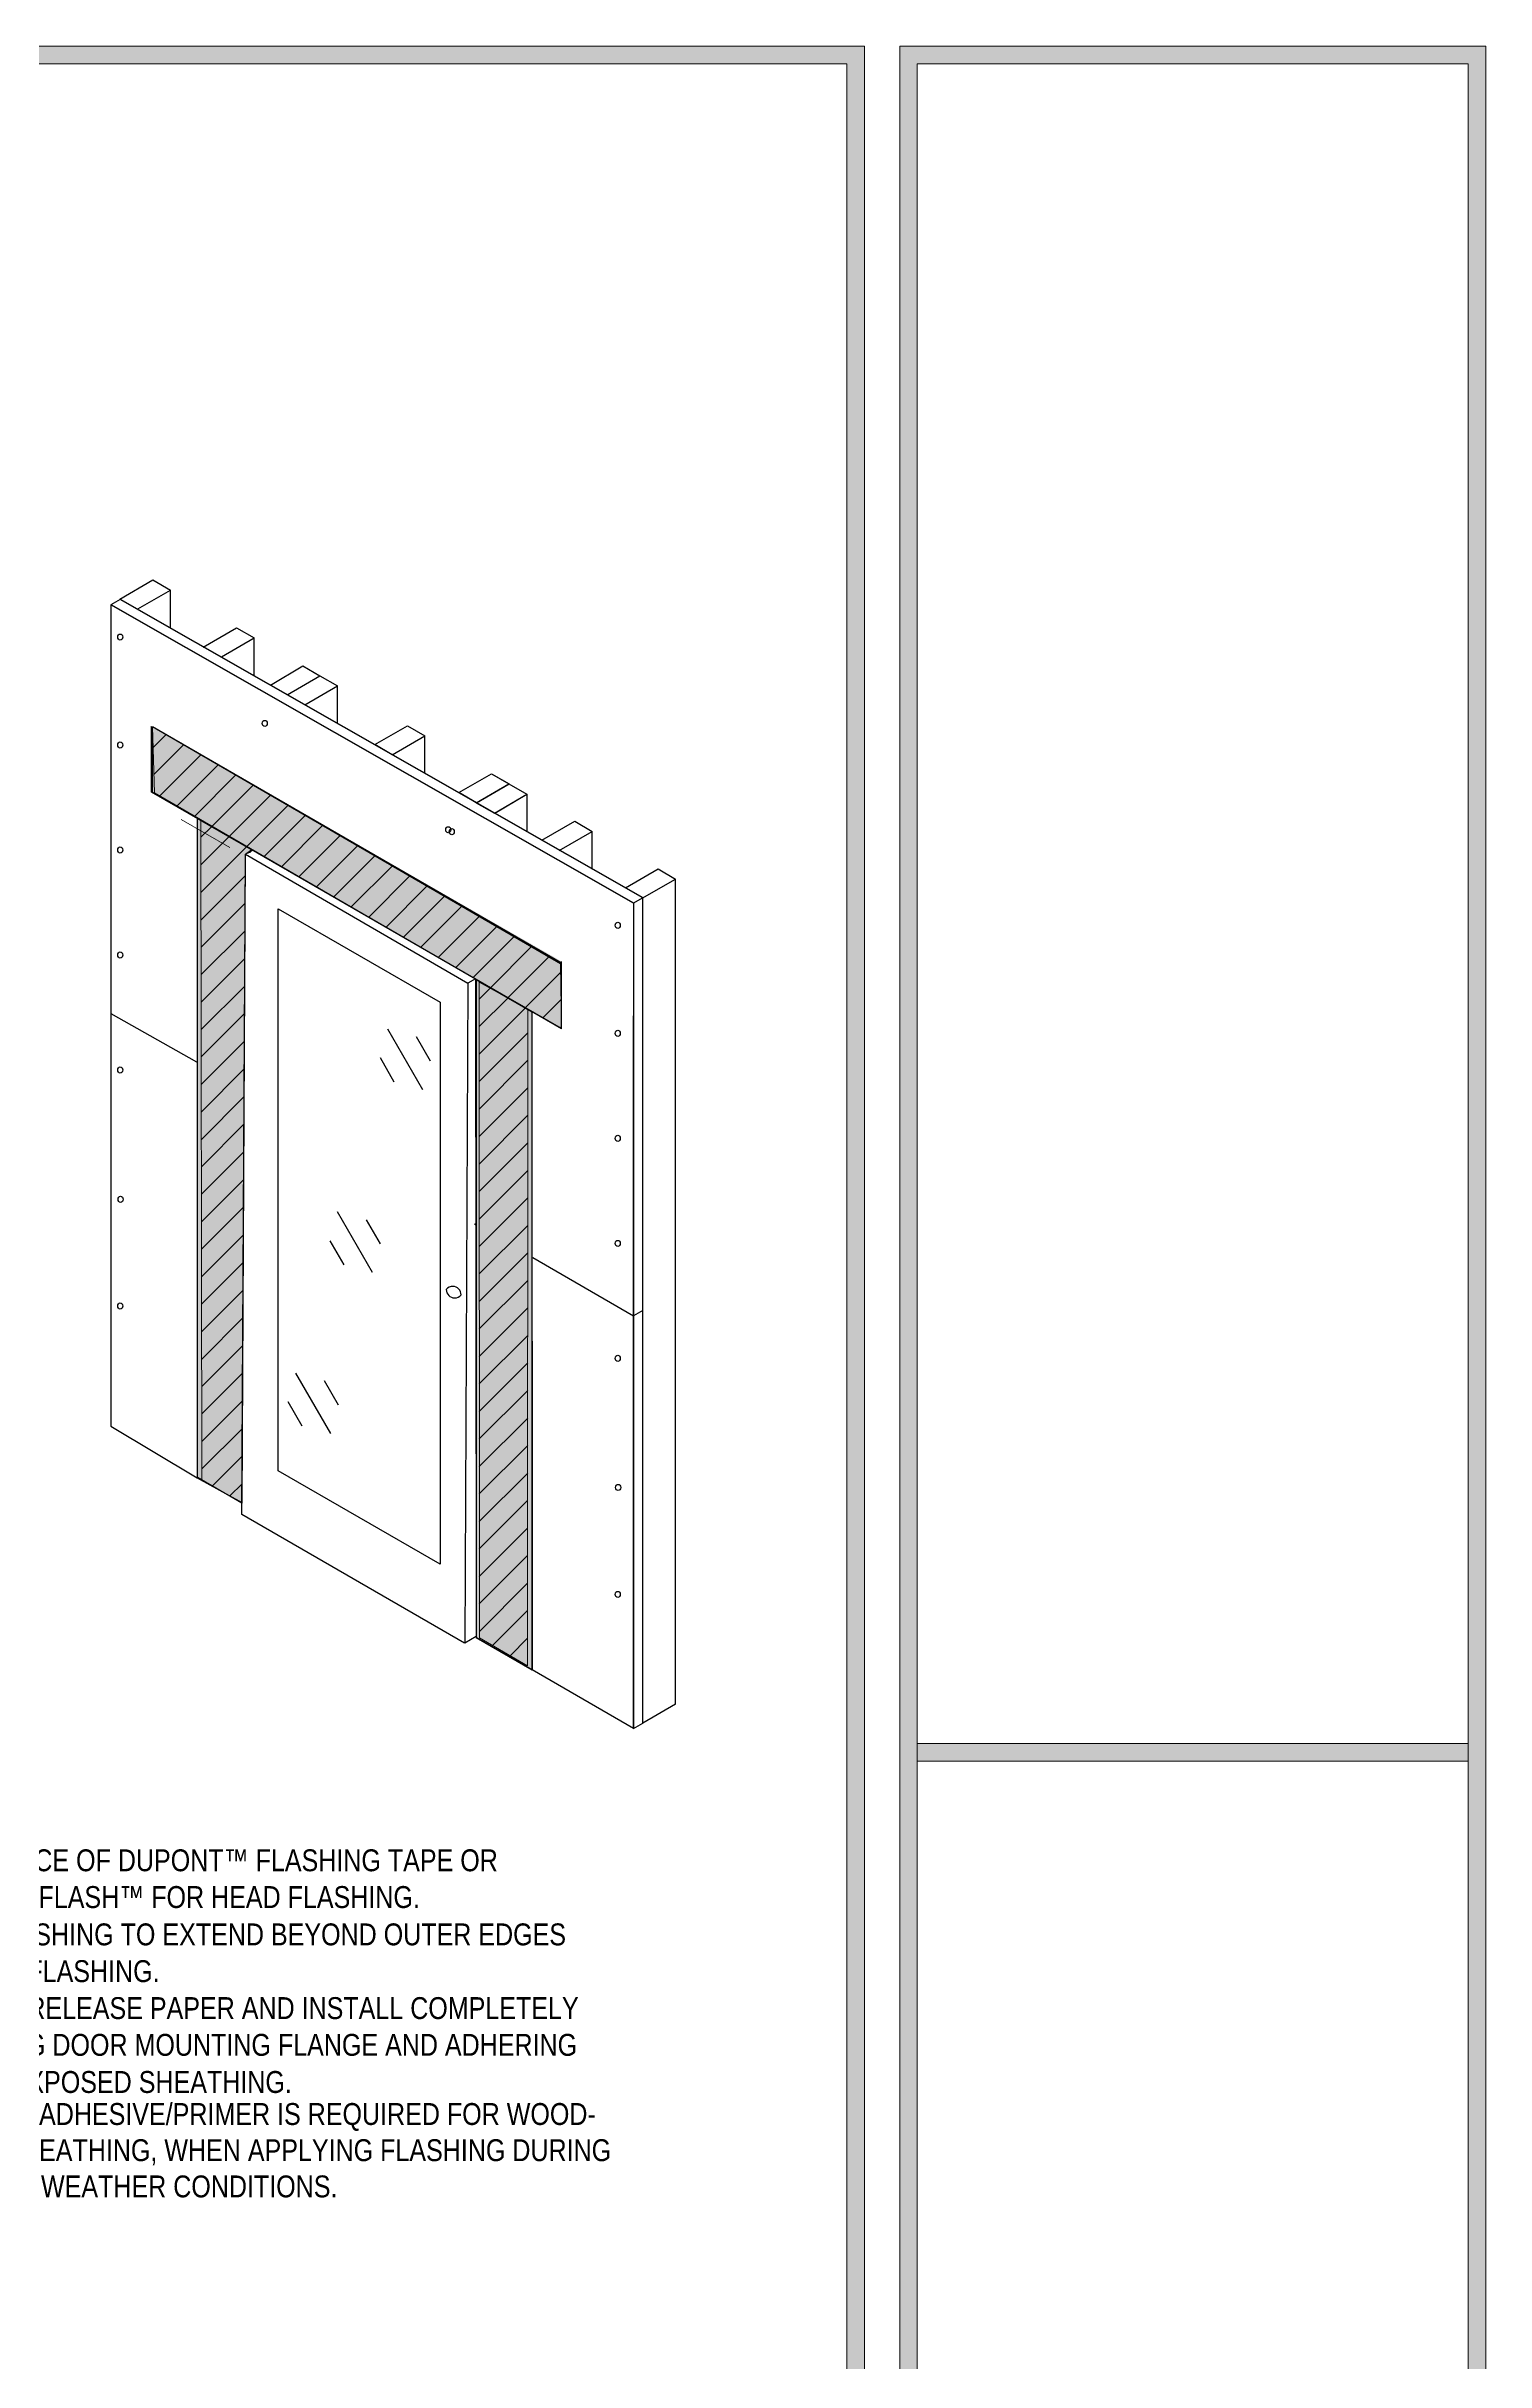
# Model space of a CAD drawing. Extents: x -1114 to 2135, y -829 to 1734.
# Drawn here: x 1395 to 2135, y 535 to 1725 of the extents above; entities that cross this region are included whole.
import ezdxf

# ---------------------------------------------------------------- set-up
doc = ezdxf.new("R2010")
doc.units = 0
doc.header["$MEASUREMENT"] = 0
doc.layers.get('0').update_dxf_attribs({"lineweight": 0})
for name, color, linetype, lineweight in [('.ATI-DETAIL', 7, 'Continuous', 0), ('.ATI-HATCH', 7, 'Continuous', 0), ('.ATI-TEXT', 7, 'Continuous', 0), ('G-ANNO-TTLB', 7, 'Continuous', 0), ('Layer 12', 7, 'Continuous', 0), ('TYVEK', 7, 'Continuous', 0)]:
    doc.layers.add(name, color=color, linetype=linetype, lineweight=lineweight)
pattern_1 = [(45, (0, 0), (-7.071067, 7.07107), [])]

# ---------------------------------------------------------------- blocks, each defined once
blk = doc.blocks.new('Block_21')
at = {"layer": 'TYVEK', "color": 2, "lineweight": 18, "true_color": 0xffff00}
for points in [[(1500.5, 1311.9)], [(1500.5, 973.8)]]:
    blk.add_lwpolyline(points, dxfattribs=at)
blk = doc.blocks.new('Block_27')
at = {"layer": 'TYVEK', "color": 2, "lineweight": 18, "true_color": 0xffff00}
for points in [[(1500.4, 1311.9)], [(1500.4, 973.8)]]:
    blk.add_lwpolyline(points, dxfattribs=at)
blk = doc.blocks.new('Block_28')
at = {"layer": 'TYVEK', "color": 1, "lineweight": 25, "true_color": 0xff0000}
for points in [[(1465.9, 1358.5)], [(1465.9, 1011.4)]]:
    blk.add_lwpolyline(points, dxfattribs=at)
blk = doc.blocks.new('Block_31')
at = {"layer": 'TYVEK', "color": 3, "lineweight": 25, "true_color": 0x00ff00}
blk.add_line((1609.7, 904.2), (1495.1, 970.3), dxfattribs=at)
blk.add_lwpolyline([(1495.2, 970.3), (1497, 1309.8), (1611.4, 1243.6), (1609.8, 904.2)], dxfattribs=at)
blk = doc.blocks.new('Block_30')
at = {"layer": 'TYVEK', "color": 3, "lineweight": 25, "true_color": 0x00ff00}
for p, q in [((1501, 1311.9), (1497, 1309.8)), ((1615.4, 1245.7), (1611.4, 1243.6)), ((1615.7, 907.5), (1609.8, 904.2))]:
    blk.add_line(p, q, dxfattribs=at)
for points in [[(1501, 1311.9), (1615.4, 1245.7), (1615.6, 919.9)], [(1621.4, 924.8)]]:
    blk.add_lwpolyline(points, dxfattribs=at)
at = {"layer": 'TYVEK'}
blk.add_blockref('Block_31', (0, 0), dxfattribs=at)
blk = doc.blocks.new('Block_29')
at = {"layer": 'TYVEK', "color": 3, "lineweight": 25, "true_color": 0x00ff00}
blk.add_lwpolyline([(1513.9, 992.8), (1513.9, 1281.7), (1597.1, 1233.7), (1597.1, 944.8)], close=True, dxfattribs=at)
for points in [[(1607.9, 1083.2), (1607.9, 1085.6), (1606.1, 1087.5), (1603.7, 1087.6), (1602.4, 1087.6), (1601.1, 1087), (1600.3, 1086)], [(1600.3, 1086), (1600.3, 1083.6), (1602.2, 1081.7), (1604.6, 1081.7), (1605.9, 1081.7), (1607.1, 1082.2), (1607.9, 1083.2)]]:
    blk.add_open_spline(points, degree=3, knots=[0, 0, 0, 0, 1, 1, 1, 2, 2, 2, 2], dxfattribs=at)
at = {"layer": 'TYVEK'}
blk.add_blockref('Block_30', (0, 0), dxfattribs=at)
blk = doc.blocks.new('Block_40')
at = {"layer": '.ATI-TEXT', "char_height": 0.2, "attachment_point": 7}
for s, insert in [('\\C18;\\c0;\\FArial Narrow|b0|i0|c1;\\H11.249999;\\W1.000000;A.', (1292.7, 786.7)), ('\\C18;\\c0;\\FArial Narrow|b0|i0|c1;\\H11.249999;\\W1.000000;CUT A PIECE OF DUPONT™ FLASHING TAPE OR  ', (1325.4, 786.7)), ('\\C18;\\c0;\\FArial Narrow|b0|i0|c1;\\H11.249999;\\W1.000000;STRAIGHTFLASH™ FOR HEAD FLASHING.', (1325.4, 767.8)), ('\\C18;\\c0;\\FArial Narrow|b0|i0|c1;\\H11.249999;\\W1.000000;B.', (1291.8, 748.6)), ('\\C18;\\c0;\\FArial Narrow|b0|i0|c1;\\H11.249999;\\W1.000000;HEAD FLASHING TO EXTEND BEYOND OUTER EDGES', (1325.4, 748.6)), ('\\C18;\\c0;\\FArial Narrow|b0|i0|c1;\\H11.249999;\\W1.000000;OF JAMB FLASHING.', (1325.4, 729.7)), ('\\C18;\\c0;\\FArial Narrow|b0|i0|c1;\\H11.249999;\\W1.000000;C.', (1291.8, 710.5)), ('\\C18;\\c0;\\FArial Narrow|b0|i0|c1;\\H11.249999;\\W1.000000;REMOVE RELEASE PAPER AND INSTALL COMPLETELY', (1325.4, 710.7)), ('\\C18;\\c0;\\FArial Narrow|b0|i0|c1;\\H11.249999;\\W1.000000;COVERING DOOR MOUNTING FLANGE AND ADHERING', (1325.4, 691.8)), ('\\C18;\\c0;\\FArial Narrow|b0|i0|c1;\\H11.249999;\\W1.000000;TO THE EXPOSED SHEATHING. ', (1325.4, 672.7)), ('\\C18;\\c0;\\FArial Narrow Bold|b1|i0|c1;\\H11.249999;\\W1.000000;NOTE:\\FArial Narrow|b0|i0|c1; AN ADHESIVE/PRIMER IS REQUIRED FOR WOOD-', (1325.7, 653.3)), ('\\C18;\\c0;\\FArial Narrow|b0|i0|c1;\\H11.249999;\\W1.000000;BASED SHEATHING, WHEN APPLYING FLASHING DURING', (1325.7, 635.7)), ('\\C18;\\c0;\\FArial Narrow|b0|i0|c1;\\H11.249999;\\W1.000000;ADVERSE WEATHER CONDITIONS.', (1326.7, 619))]:
    blk.add_mtext(s, dxfattribs=dict(at, insert=insert))

msp = doc.modelspace()

# ---------------------------------------------------------------- hatches: boundary and pattern name
at = {"layer": '.ATI-HATCH', "true_color": 0x808080, "transparency": 33554687}
h = msp.add_hatch(color=8, dxfattribs=at)
edge = h.paths.add_edge_path()
edge.add_spline(control_points=[(1448.5, 1375.7), (1448.5, 1375.7), (1448.5, 1341.7), (1448.5, 1341.7), (1448.5, 1341.7), (1659.6, 1220.4), (1659.6, 1220.4), (1659.6, 1220.4), (1659.6, 1254.7), (1659.6, 1254.7)], knot_values=[0, 0, 0, 0, 1, 1, 1, 2, 2, 2, 3, 3, 3, 3], degree=3, periodic=0)
edge.add_line((1659.6, 1254.7), (1448.5, 1375.7))
h = msp.add_hatch(color=8, dxfattribs=at)
edge = h.paths.add_edge_path()
edge.add_spline(control_points=[(1472.3, 989.5), (1472.3, 989.5), (1495.3, 976.1), (1495.3, 976.1), (1495.3, 976.1), (1497, 1309.8), (1497, 1309.8), (1497, 1309.8), (1500.3, 1312.3), (1500.3, 1312.3), (1500.3, 1312.3), (1472.2, 1328.5), (1472.2, 1328.5), (1472.2, 1328.5), (1472.3, 989.5), (1472.3, 989.5)], knot_values=[0, 0, 0, 0, 1, 1, 1, 2, 2, 2, 3, 3, 3, 4, 4, 4, 5, 5, 5, 5], degree=3, periodic=0)
edge = h.paths.add_edge_path()
edge.add_spline(control_points=[(1615.7, 1245.6), (1615.7, 1245.6), (1615.8, 907.1), (1615.8, 907.1), (1615.8, 907.1), (1644.7, 890.4), (1644.7, 890.4), (1644.7, 890.4), (1644.5, 1228.6), (1644.5, 1228.6)], knot_values=[0, 0, 0, 0, 1, 1, 1, 2, 2, 2, 3, 3, 3, 3], degree=3, periodic=0)
edge.add_line((1644.5, 1228.6), (1615.7, 1245.6))
at = {"layer": 'G-ANNO-TTLB', "true_color": 0xff00ff, "transparency": 33554687}
h = msp.add_hatch(color=6, dxfattribs=at)
edge = h.paths.add_edge_path()
edge.add_spline(control_points=[(1815.4, -731.7), (1815.4, -731.7), (-1114.1, -731.7), (-1114.1, -731.7), (-1114.1, -731.7), (-1114.1, 1725.3), (-1114.1, 1725.3), (-1114.1, 1725.3), (1815.4, 1725.3), (1815.4, 1725.3), (1815.4, 1725.3), (1815.4, -731.7), (1815.4, -731.7)], knot_values=[0, 0, 0, 0, 1, 1, 1, 2, 2, 2, 3, 3, 3, 4, 4, 4, 4], degree=3, periodic=0)
edge = h.paths.add_edge_path()
edge.add_spline(control_points=[(-1105.1, 1716.3), (-1105.1, 1716.3), (-1105.1, -722.7), (-1105.1, -722.7), (-1105.1, -722.7), (1806.4, -722.7), (1806.4, -722.7), (1806.4, -722.7), (1806.4, 1716.3), (1806.4, 1716.3), (1806.4, 1716.3), (-1105.1, 1716.3), (-1105.1, 1716.3)], knot_values=[0, 0, 0, 0, 1, 1, 1, 2, 2, 2, 3, 3, 3, 4, 4, 4, 4], degree=3, periodic=0)
edge.add_line((-1105.1, 1716.3), (-1105.1, 1716.3))
h = msp.add_hatch(color=6, dxfattribs=at)
edge = h.paths.add_edge_path()
edge.add_spline(control_points=[(2134.9, 1725.3), (2134.9, 1725.3), (2134.9, -731.7), (2134.9, -731.7), (2134.9, -731.7), (1833.5, -731.7), (1833.5, -731.7), (1833.5, -731.7), (1833.5, 1725.3), (1833.5, 1725.3), (1833.5, 1725.3), (2134.9, 1725.3), (2134.9, 1725.3)], knot_values=[0, 0, 0, 0, 1, 1, 1, 2, 2, 2, 3, 3, 3, 4, 4, 4, 4], degree=3, periodic=0)
edge = h.paths.add_edge_path()
edge.add_spline(control_points=[(2125.9, 1716.3), (2125.9, 1716.3), (1842.5, 1716.3), (1842.5, 1716.3), (1842.5, 1716.3), (1842.5, -722.7), (1842.5, -722.7), (1842.5, -722.7), (2125.9, -722.7), (2125.9, -722.7), (2125.9, -722.7), (2125.9, 1716.3), (2125.9, 1716.3)], knot_values=[0, 0, 0, 0, 1, 1, 1, 2, 2, 2, 3, 3, 3, 4, 4, 4, 4], degree=3, periodic=0)
edge.add_line((2125.9, 1716.3), (2125.9, 1716.3))
msp.add_hatch(color=6, dxfattribs=at).paths.add_polyline_path([(2125.9, 843.5), (1842.5, 843.5), (1842.5, 852.5), (2125.9, 852.5)])
at = {"layer": 'Layer 12', "true_color": 0x000000, "transparency": 33554687}
h = msp.add_hatch(dxfattribs=at)
h.set_pattern_fill('_U', color=18, scale=10, angle=45, style=2, pattern_type=0)
h.set_pattern_definition(pattern_1)
h.paths.add_polyline_path([(1659.6, 1220), (1450.3, 1341.4), (1449.2, 1375.4), (1659, 1253.4)])
h = msp.add_hatch(dxfattribs=at)
h.set_pattern_fill('_U', color=18, scale=10, angle=45, style=2, pattern_type=0)
h.set_pattern_definition(pattern_1)
h.paths.add_polyline_path([(1495.2, 976.2), (1474.6, 988.2), (1474.1, 1327.1), (1500.5, 1311.9), (1499.2, 1310.8), (1497, 1309.8)])
h = msp.add_hatch(dxfattribs=at)
h.set_pattern_fill('_U', color=18, scale=10, angle=45, style=2, pattern_type=0)
h.set_pattern_definition(pattern_1)
h.paths.add_polyline_path([(1642.1, 892.4), (1617.3, 906.9), (1617.2, 1244.1), (1642.3, 1230.1)])

# ---------------------------------------------------------------- linework, layer by layer
at = {"layer": '.ATI-DETAIL', "color": 251, "lineweight": 25, "true_color": 0x5b5b5b}
for p, q in [((1588.3, 1188.7), (1570.3, 1219.9)), ((1592.2, 1203.5), (1585, 1215.9)), ((1573.5, 1192.7), (1566.4, 1205.2)), ((1562.4, 1094.7), (1544.4, 1125.9)), ((1566.4, 1109.5), (1559.2, 1121.9)), ((1547.7, 1098.7), (1540.5, 1111.1)), ((1540.9, 1011.9), (1522.9, 1043)), ((1544.8, 1026.6), (1537.7, 1039.1)), ((1526.2, 1015.8), (1519, 1028.3))]:
    msp.add_line(p, q, dxfattribs=at)
at = {"layer": '.ATI-HATCH'}
for points, knots in [([(1448.5, 1375.7), (1448.5, 1375.7), (1448.5, 1341.7), (1448.5, 1341.7), (1448.5, 1341.7), (1659.6, 1220.4), (1659.6, 1220.4), (1659.6, 1220.4), (1659.6, 1254.7), (1659.6, 1254.7)], [0, 0, 0, 0, 1, 1, 1, 2, 2, 2, 3, 3, 3, 3]), ([(1472.3, 989.5), (1472.3, 989.5), (1495.3, 976.1), (1495.3, 976.1), (1495.3, 976.1), (1497, 1309.8), (1497, 1309.8), (1497, 1309.8), (1500.3, 1312.3), (1500.3, 1312.3), (1500.3, 1312.3), (1472.2, 1328.5), (1472.2, 1328.5), (1472.2, 1328.5), (1472.3, 989.5), (1472.3, 989.5)], [0, 0, 0, 0, 1, 1, 1, 2, 2, 2, 3, 3, 3, 4, 4, 4, 5, 5, 5, 5]), ([(1615.7, 1245.6), (1615.7, 1245.6), (1615.8, 907.1), (1615.8, 907.1), (1615.8, 907.1), (1644.7, 890.4), (1644.7, 890.4), (1644.7, 890.4), (1644.5, 1228.6), (1644.5, 1228.6)], [0, 0, 0, 0, 1, 1, 1, 2, 2, 2, 3, 3, 3, 3])]:
    msp.add_open_spline(points, degree=3, knots=knots, dxfattribs=at)
at = {"color": 18, "lineweight": 0, "true_color": 0x000000}
msp.add_lwpolyline([(-1105.1, -722.7), (-1105.1, 1716.3), (1806.4, 1716.3), (1806.4, -722.7)], close=True, dxfattribs=at)
at = {"layer": 'G-ANNO-TTLB', "color": 6, "lineweight": 9, "true_color": 0xff00ff}
for p, q in [((1815.4, 1725.3), (-1114.1, 1725.3)), ((1806.4, 1716.3), (-1105.1, 1716.3)), ((-1105.1, 1716.3), (1806.4, 1716.3)), ((1806.4, -722.7), (1806.4, 1716.3)), ((1806.4, 1716.3), (1806.4, -722.7)), ((1815.4, -731.7), (1815.4, 1725.3)), ((2134.9, 1725.3), (1833.5, 1725.3)), ((1833.5, 1725.3), (1833.5, -731.7)), ((1842.5, -722.7), (1842.5, 1716.3)), ((1842.5, 1716.3), (2125.9, 1716.3)), ((2125.9, 1716.3), (2125.9, -722.7)), ((2134.9, -731.7), (2134.9, 1725.3)), ((1842.5, 852.5), (1842.5, 843.5)), ((2125.9, 843.5), (2125.9, 852.5)), ((1842.5, 843.5), (2125.9, 843.5)), ((1842.5, 560), (1842.5, 551)), ((2125.9, 551), (2125.9, 560))]:
    msp.add_line(p, q, dxfattribs=at)
at = {"layer": 'G-ANNO-TTLB'}
msp.add_lwpolyline([(2125.9, 843.5), (1842.5, 843.5), (1842.5, 852.5), (2125.9, 852.5)], close=True, dxfattribs=at)
for points in [[(1815.4, -731.7), (1815.4, -731.7), (-1114.1, -731.7), (-1114.1, -731.7), (-1114.1, -731.7), (-1114.1, 1725.3), (-1114.1, 1725.3), (-1114.1, 1725.3), (1815.4, 1725.3), (1815.4, 1725.3), (1815.4, 1725.3), (1815.4, -731.7), (1815.4, -731.7)], [(-1105.1, 1716.3), (-1105.1, 1716.3), (-1105.1, -722.7), (-1105.1, -722.7), (-1105.1, -722.7), (1806.4, -722.7), (1806.4, -722.7), (1806.4, -722.7), (1806.4, 1716.3), (1806.4, 1716.3), (1806.4, 1716.3), (-1105.1, 1716.3), (-1105.1, 1716.3)], [(2134.9, 1725.3), (2134.9, 1725.3), (2134.9, -731.7), (2134.9, -731.7), (2134.9, -731.7), (1833.5, -731.7), (1833.5, -731.7), (1833.5, -731.7), (1833.5, 1725.3), (1833.5, 1725.3), (1833.5, 1725.3), (2134.9, 1725.3), (2134.9, 1725.3)], [(2125.9, 1716.3), (2125.9, 1716.3), (1842.5, 1716.3), (1842.5, 1716.3), (1842.5, 1716.3), (1842.5, -722.7), (1842.5, -722.7), (1842.5, -722.7), (2125.9, -722.7), (2125.9, -722.7), (2125.9, -722.7), (2125.9, 1716.3), (2125.9, 1716.3)]]:
    msp.add_open_spline(points, degree=3, knots=[0, 0, 0, 0, 1, 1, 1, 2, 2, 2, 3, 3, 3, 4, 4, 4, 4], dxfattribs=at)
at = {"layer": 'Layer 12'}
msp.add_line((1463.9, 1327.7), (1489, 1313.3), dxfattribs=at)
for points in [[(1659.6, 1220), (1450.3, 1341.4), (1449.2, 1375.4), (1659, 1253.4)], [(1495.2, 976.2), (1474.6, 988.2), (1474.1, 1327.1), (1500.5, 1311.9), (1499.2, 1310.8), (1497, 1309.8)], [(1642.1, 892.4), (1617.3, 906.9), (1617.2, 1244.1), (1642.3, 1230.1)]]:
    msp.add_lwpolyline(points, close=True, dxfattribs=at)
at = {"layer": 'TYVEK', "color": 2, "lineweight": 25, "true_color": 0xffff00}
for p, q in [((1432.6, 1440.9), (1427.8, 1438.1)), ((1701.4, 1287.4), (1432.6, 1440.9)), ((1701.5, 1287.4), (1432.7, 1440.9)), ((1701.1, 1287.2), (1696.6, 1284.6)), ((1701.4, 863), (1701.4, 1287.4)), ((1427.8, 1228), (1471.9, 1203)), ((1614.8, 1119.7), (1615.7, 1119.3)), ((1614.9, 1119.7), (1615.8, 1119.3)), ((1644.9, 1102.4), (1696.6, 1072.4)), ((1701.4, 1075.2), (1696.6, 1072.4)), ((1696.6, 860.2), (1701.4, 863))]:
    msp.add_line(p, q, dxfattribs=at)
at = {"layer": 'TYVEK', "color": 33, "lineweight": 25, "true_color": 0xcc9966}
for p, q in [((1432.4, 1441), (1449.4, 1450.9)), ((1432.6, 1440.9), (1432.4, 1441)), ((1441.6, 1436), (1458.4, 1445.7)), ((1449.4, 1450.9), (1458.4, 1445.7)), ((1458.4, 1426.4), (1458.4, 1445.7)), ((1475.3, 1416.4), (1492.4, 1426.2)), ((1484.6, 1411.3), (1501.4, 1421.1)), ((1492.4, 1426.2), (1501.4, 1421.1)), ((1501.4, 1401.7), (1501.4, 1421.1)), ((1509.8, 1396.8), (1526.6, 1406.7)), ((1526.6, 1406.7), (1535.3, 1401.6)), ((1518.4, 1391.8), (1535.3, 1401.6)), ((1527.5, 1386.7), (1544.3, 1396.4)), ((1535.3, 1401.6), (1544.3, 1396.4)), ((1544.3, 1377.1), (1544.3, 1396.4)), ((1572.5, 1361), (1589.3, 1370.7)), ((1589.3, 1351.4), (1589.3, 1370.7)), ((1615.7, 1336.3), (1632.5, 1346)), ((1615.8, 1336.3), (1632.6, 1346)), ((1632.5, 1346), (1641.7, 1340.7)), ((1615.7, 1336.3), (1625.1, 1330.9)), ((1625.1, 1330.9), (1641.7, 1340.7)), ((1625.2, 1330.9), (1641.8, 1340.7)), ((1641.7, 1340.7), (1641.7, 1321.5)), ((1658.4, 1311.7), (1675.4, 1321.6)), ((1675.4, 1302.2), (1675.4, 1321.6)), ((1701.1, 1287.2), (1718.2, 1297.1)), ((1718.2, 872.7), (1718.2, 1297.1)), ((1718.2, 872.7), (1701.4, 863))]:
    msp.add_line(p, q, dxfattribs=at)
at = {"layer": 'TYVEK', "color": 18, "lineweight": 25, "true_color": 0x000000}
for p, q in [((1427.8, 1438.1), (1427.8, 1015.8)), ((1696.6, 1284.6), (1427.8, 1438.1)), ((1696.7, 1284.6), (1427.9, 1438.1)), ((1696.6, 1284.6), (1696.6, 860.2)), ((1696.6, 860.2), (1696.6, 1226.8)), ((1427.8, 1015.8), (1472.2, 989.1)), ((1696.6, 860.2), (1644.5, 890.4))]:
    msp.add_line(p, q, dxfattribs=at)
at = {"layer": 'TYVEK', "color": 1, "lineweight": 25, "true_color": 0xff0000}
for p, q in [((1449.2, 1341.5), (1449.2, 1375.4)), ((1659.6, 1253.9), (1449.2, 1375.4)), ((1659.6, 1220), (1449.2, 1341.5)), ((1659.6, 1220), (1659.6, 1253.9))]:
    msp.add_line(p, q, dxfattribs=at)
at = {"layer": 'TYVEK', "color": 33, "lineweight": 25, "true_color": 0xcc9966}
for points in [[(1572.5, 1361), (1563.5, 1366.2), (1580.3, 1375.9), (1589.3, 1370.7)], [(1615.7, 1336.3), (1606.7, 1341.5), (1623.5, 1351.2), (1632.5, 1346)], [(1615.8, 1336.3), (1606.8, 1341.5), (1623.6, 1351.2), (1632.6, 1346)], [(1658.6, 1311.9), (1649.5, 1317), (1666.4, 1326.8), (1675.4, 1321.6)], [(1701.4, 1287.4), (1692.4, 1292.5), (1709.2, 1302.3), (1718.2, 1297.1)]]:
    msp.add_lwpolyline(points, dxfattribs=at)
at = {"layer": 'TYVEK', "color": 1, "lineweight": 25, "true_color": 0xff0000}
for points in [[(1500.4, 1311.9), (1472.2, 1328.2), (1472.2, 989.1), (1495.2, 976.4)], [(1475.8, 987.4)]]:
    msp.add_lwpolyline(points, dxfattribs=at)
msp.add_lwpolyline([(1644.5, 1228.6), (1615.7, 1245.2), (1615.7, 907.1), (1644.5, 890.4)], close=True, dxfattribs=at)
at = {"layer": 'TYVEK', "color": 252, "lineweight": 25, "true_color": 0x848484}
for centre in [(1432.6, 1421.5), (1506.9, 1377.1), (1432.6, 1366), (1601.3, 1322.4), (1603.1, 1321.4), (1432.6, 1312), (1688.5, 1273.3), (1432.6, 1258), (1688.5, 1217.7), (1432.6, 1198.9), (1688.5, 1163.7), (1432.8, 1132.4), (1688.5, 1109.7), (1432.6, 1077.5), (1688.5, 1050.6), (1688.7, 984.2), (1688.5, 929.2)]:
    msp.add_ellipse(centre, major_axis=(0, 1.59), ratio=0.812499, dxfattribs=at)

# ---------------------------------------------------------------- block references
at = {"layer": '.ATI-TEXT'}
msp.add_blockref('Block_40', (0, 0), dxfattribs=at)
at = {"layer": 'TYVEK'}
for name in ['Block_28', 'Block_29', 'Block_27', 'Block_21']:
    msp.add_blockref(name, (0, 0), dxfattribs=at)

doc.saveas('drawing.dxf')
